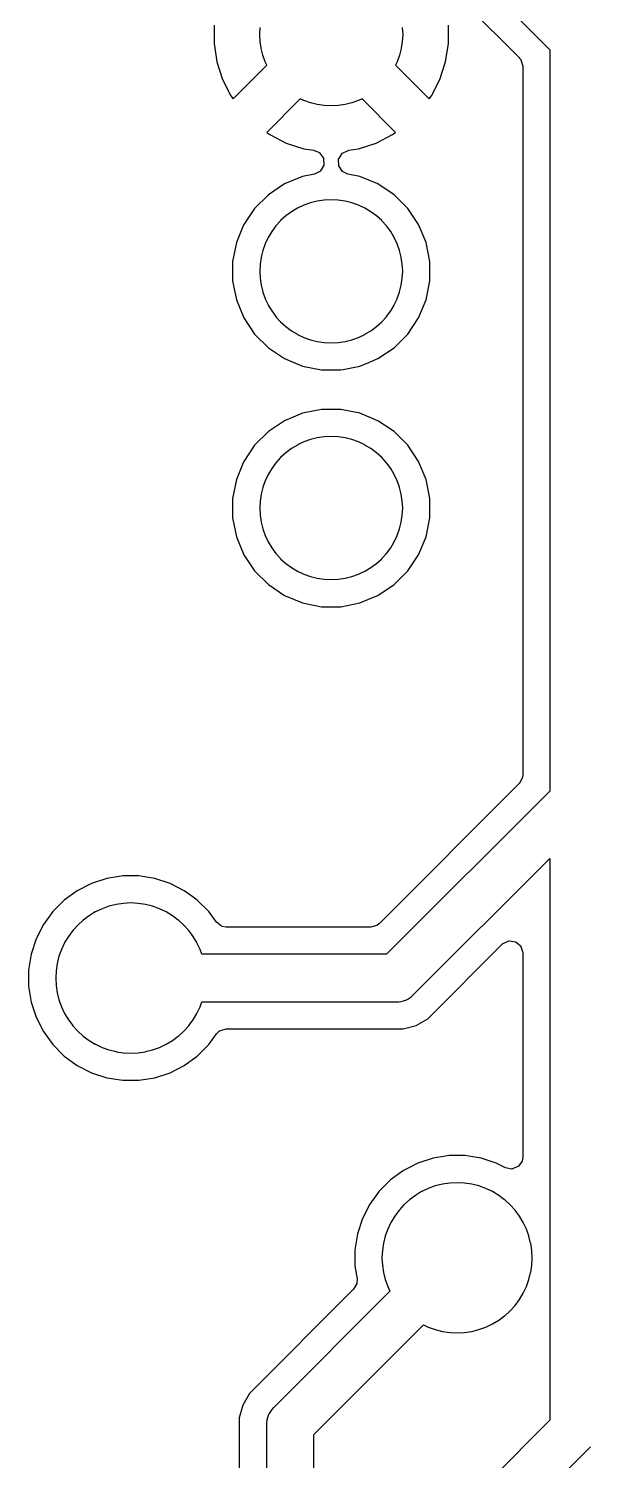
# Model space of a CAD drawing. Header units: metres. Extents: x 92.3 to 181.5, y -134.8 to -50.6.
# Drawn here: x 111.54 to 117.56, y -96.47 to -81.12 of the extents above; entities that cross this region are included whole.
import ezdxf

# ---------------------------------------------------------------- set-up
doc = ezdxf.new("R2010")
doc.units = ezdxf.units.M

msp = doc.modelspace()

# ---------------------------------------------------------------- linework, layer by layer
for points in [[(115.12, -79.331), (117.136, -81.347), (117.136, -89.294), (115.385, -91.045), (113.403, -91.045), (113.384, -90.992), (113.384, -90.992), (113.384, -90.992), (113.384, -90.992), (113.384, -90.992), (113.35, -90.921), (113.35, -90.921), (113.35, -90.921), (113.35, -90.92), (113.35, -90.92), (113.309, -90.853), (113.309, -90.853), (113.309, -90.853), (113.309, -90.853), (113.309, -90.853), (113.262, -90.79), (113.262, -90.789), (113.262, -90.789), (113.262, -90.789), (113.262, -90.789), (113.209, -90.731), (113.209, -90.731), (113.209, -90.731), (113.209, -90.731), (113.209, -90.731), (113.151, -90.678), (113.151, -90.678), (113.151, -90.678), (113.151, -90.678), (113.15, -90.678), (113.087, -90.631), (113.087, -90.631), (113.087, -90.631), (113.087, -90.631), (113.087, -90.631), (113.02, -90.59), (113.02, -90.59), (113.019, -90.59), (113.019, -90.59), (113.019, -90.59), (112.948, -90.556), (112.948, -90.556), (112.948, -90.556), (112.948, -90.556), (112.948, -90.556), (112.874, -90.53), (112.874, -90.53), (112.874, -90.53), (112.874, -90.53), (112.873, -90.53), (112.797, -90.511), (112.797, -90.51), (112.797, -90.51), (112.797, -90.51), (112.797, -90.51), (112.719, -90.499), (112.719, -90.499), (112.719, -90.499), (112.719, -90.499), (112.719, -90.499), (112.64, -90.495), (112.64, -90.495), (112.64, -90.495), (112.64, -90.495), (112.64, -90.495), (112.561, -90.499), (112.561, -90.499), (112.561, -90.499), (112.561, -90.499), (112.561, -90.499), (112.483, -90.51), (112.483, -90.51), (112.483, -90.51), (112.483, -90.51), (112.483, -90.511), (112.407, -90.53), (112.407, -90.53), (112.407, -90.53), (112.406, -90.53), (112.406, -90.53), (112.406, -90.53), (112.406, -90.53), (112.332, -90.556), (112.332, -90.556), (112.332, -90.556), (112.332, -90.556), (112.332, -90.556), (112.261, -90.59), (112.261, -90.59), (112.261, -90.59), (112.26, -90.59), (112.26, -90.59), (112.193, -90.631), (112.193, -90.631), (112.193, -90.631), (112.193, -90.631), (112.193, -90.631), (112.13, -90.678), (112.129, -90.678), (112.129, -90.678), (112.129, -90.678), (112.129, -90.678), (112.071, -90.731), (112.071, -90.731), (112.071, -90.731), (112.071, -90.731), (112.071, -90.731), (112.018, -90.789), (112.018, -90.789), (112.018, -90.789), (112.018, -90.789), (112.018, -90.79), (111.971, -90.853), (111.971, -90.853), (111.971, -90.853), (111.971, -90.853), (111.971, -90.853), (111.93, -90.92), (111.93, -90.92), (111.93, -90.921), (111.93, -90.921), (111.93, -90.921), (111.896, -90.992), (111.896, -90.992), (111.896, -90.992), (111.896, -90.992), (111.896, -90.992), (111.87, -91.066), (111.87, -91.066), (111.87, -91.066), (111.87, -91.066), (111.87, -91.067), (111.851, -91.143), (111.85, -91.143), (111.85, -91.143), (111.85, -91.143), (111.85, -91.143), (111.839, -91.221), (111.839, -91.221), (111.839, -91.221), (111.839, -91.221), (111.839, -91.221), (111.835, -91.3), (111.835, -91.3), (111.835, -91.3), (111.835, -91.3), (111.835, -91.3), (111.839, -91.379), (111.839, -91.379), (111.839, -91.379), (111.839, -91.379), (111.839, -91.379), (111.85, -91.457), (111.85, -91.457), (111.85, -91.457), (111.85, -91.457), (111.851, -91.457), (111.87, -91.533), (111.87, -91.534), (111.87, -91.534), (111.87, -91.534), (111.87, -91.534), (111.896, -91.608), (111.896, -91.608), (111.896, -91.608), (111.896, -91.608), (111.896, -91.608), (111.93, -91.679), (111.93, -91.679), (111.93, -91.679), (111.93, -91.68), (111.93, -91.68), (111.971, -91.747), (111.971, -91.747), (111.971, -91.747), (111.971, -91.747), (111.971, -91.747), (112.018, -91.81), (112.018, -91.811), (112.018, -91.811), (112.018, -91.811), (112.018, -91.811), (112.071, -91.869), (112.071, -91.869), (112.071, -91.869), (112.071, -91.869), (112.071, -91.869), (112.129, -91.922), (112.129, -91.922), (112.129, -91.922), (112.129, -91.922), (112.13, -91.922), (112.193, -91.969), (112.193, -91.969), (112.193, -91.969), (112.193, -91.969), (112.193, -91.969), (112.26, -92.01), (112.26, -92.01), (112.261, -92.01), (112.261, -92.01), (112.261, -92.01), (112.332, -92.044), (112.332, -92.044), (112.332, -92.044), (112.332, -92.044), (112.332, -92.044), (112.406, -92.07), (112.406, -92.07), (112.406, -92.07), (112.406, -92.07), (112.407, -92.07), (112.483, -92.089), (112.483, -92.09), (112.483, -92.09), (112.483, -92.09), (112.483, -92.09), (112.561, -92.101), (112.561, -92.101), (112.561, -92.101), (112.561, -92.101), (112.561, -92.101), (112.64, -92.105), (112.64, -92.105), (112.64, -92.105), (112.64, -92.105), (112.64, -92.105), (112.719, -92.101), (112.719, -92.101), (112.719, -92.101), (112.719, -92.101), (112.719, -92.101), (112.797, -92.09), (112.797, -92.09), (112.797, -92.09), (112.797, -92.09), (112.797, -92.089), (112.873, -92.07), (112.874, -92.07), (112.874, -92.07), (112.874, -92.07), (112.874, -92.07), (112.948, -92.044), (112.948, -92.044), (112.948, -92.044), (112.948, -92.044), (112.948, -92.044), (113.019, -92.01), (113.019, -92.01), (113.019, -92.01), (113.02, -92.01), (113.02, -92.01), (113.087, -91.969), (113.087, -91.969), (113.087, -91.969), (113.087, -91.969), (113.087, -91.969), (113.15, -91.922), (113.151, -91.922), (113.151, -91.922), (113.151, -91.922), (113.151, -91.922), (113.209, -91.869), (113.209, -91.869), (113.209, -91.869), (113.209, -91.869), (113.209, -91.869), (113.262, -91.811), (113.262, -91.811), (113.262, -91.811), (113.262, -91.811), (113.262, -91.81), (113.309, -91.747), (113.309, -91.747), (113.309, -91.747), (113.309, -91.747), (113.309, -91.747), (113.35, -91.68), (113.35, -91.68), (113.35, -91.679), (113.35, -91.679), (113.35, -91.679), (113.384, -91.608), (113.384, -91.608), (113.384, -91.608), (113.384, -91.608), (113.384, -91.608), (113.403, -91.555), (115.491, -91.555), (115.491, -91.555), (115.491, -91.555), (115.516, -91.554), (115.516, -91.554), (115.516, -91.554), (115.516, -91.554), (115.516, -91.554), (115.541, -91.55), (115.541, -91.55), (115.541, -91.55), (115.541, -91.55), (115.541, -91.55), (115.565, -91.544), (115.565, -91.544), (115.565, -91.544), (115.565, -91.544), (115.565, -91.544), (115.565, -91.544), (115.588, -91.536), (115.589, -91.536), (115.589, -91.536), (115.589, -91.536), (115.589, -91.536), (115.611, -91.525), (115.611, -91.525), (115.611, -91.525), (115.611, -91.525), (115.611, -91.525), (115.633, -91.512), (115.633, -91.512), (115.633, -91.512), (115.633, -91.512), (115.633, -91.512), (115.633, -91.512), (115.633, -91.512), (115.633, -91.512), (115.633, -91.512), (115.653, -91.497), (115.653, -91.497), (115.653, -91.497), (115.653, -91.497), (115.653, -91.497), (115.671, -91.481), (115.671, -91.48), (115.671, -91.48), (117.136, -90.016), (117.136, -96.043), (116.499, -96.68)], [(116.25, -80.872), (116.808, -81.429), (116.808, -81.429), (116.808, -81.429), (116.808, -81.429), (116.808, -81.43), (116.825, -81.45), (116.825, -81.45), (116.825, -81.45), (116.825, -81.451), (116.825, -81.451), (116.825, -81.451), (116.825, -81.451), (116.825, -81.451), (116.825, -81.451), (116.825, -81.451), (116.825, -81.451), (116.825, -81.451), (116.825, -81.451), (116.825, -81.452), (116.826, -81.452), (116.826, -81.452), (116.826, -81.452), (116.845, -81.519), (116.845, -81.519), (116.845, -81.519), (116.845, -81.519), (116.845, -81.519), (116.845, -81.52), (116.845, -81.52), (116.845, -81.52), (116.845, -81.52), (116.845, -81.52), (116.845, -81.52), (116.845, -81.52), (116.845, -81.52), (116.845, -89.121), (116.845, -89.121), (116.845, -89.121), (116.845, -89.121), (116.845, -89.121), (116.843, -89.148), (116.843, -89.148), (116.843, -89.148), (116.843, -89.148), (116.843, -89.148), (116.843, -89.148), (116.843, -89.148), (116.842, -89.148), (116.842, -89.148), (116.842, -89.149), (116.842, -89.149), (116.842, -89.149), (116.842, -89.149), (116.842, -89.149), (116.842, -89.149), (116.842, -89.149), (116.842, -89.149), (116.809, -89.211), (116.809, -89.211), (116.808, -89.211), (116.808, -89.211), (116.808, -89.211), (116.808, -89.211), (116.808, -89.211), (116.808, -89.211), (116.808, -89.211), (116.808, -89.212), (116.808, -89.212), (116.808, -89.212), (116.808, -89.212), (115.303, -90.717), (115.303, -90.717), (115.303, -90.717), (115.303, -90.717), (115.302, -90.717), (115.282, -90.734), (115.282, -90.734), (115.282, -90.734), (115.281, -90.734), (115.281, -90.734), (115.281, -90.734), (115.281, -90.734), (115.281, -90.734), (115.281, -90.734), (115.281, -90.734), (115.281, -90.734), (115.281, -90.734), (115.281, -90.734), (115.28, -90.734), (115.28, -90.735), (115.28, -90.735), (115.28, -90.735), (115.213, -90.754), (115.213, -90.754), (115.213, -90.754), (115.213, -90.754), (115.213, -90.754), (115.212, -90.754), (115.212, -90.754), (115.212, -90.754), (115.212, -90.754), (115.212, -90.754), (115.212, -90.754), (115.212, -90.754), (115.212, -90.754), (113.664, -90.754), (113.663, -90.754), (113.663, -90.754), (113.663, -90.754), (113.663, -90.754), (113.663, -90.754), (113.663, -90.754), (113.663, -90.754), (113.663, -90.754), (113.618, -90.746), (113.617, -90.746), (113.617, -90.746), (113.617, -90.746), (113.617, -90.746), (113.617, -90.746), (113.617, -90.746), (113.617, -90.746), (113.617, -90.746), (113.617, -90.746), (113.616, -90.746), (113.616, -90.746), (113.616, -90.745), (113.616, -90.745), (113.616, -90.745), (113.616, -90.745), (113.616, -90.745), (113.616, -90.745), (113.616, -90.745), (113.615, -90.745), (113.56, -90.702), (113.56, -90.702), (113.56, -90.702), (113.56, -90.702), (113.56, -90.702), (113.56, -90.702), (113.56, -90.702), (113.56, -90.702), (113.559, -90.702), (113.559, -90.702), (113.559, -90.702), (113.559, -90.701), (113.559, -90.701), (113.476, -90.586), (113.354, -90.464), (113.294, -90.421), (113.214, -90.363), (113.061, -90.285), (112.897, -90.231), (112.765, -90.211), (112.726, -90.204), (112.554, -90.204), (112.515, -90.211), (112.383, -90.231), (112.219, -90.285), (112.066, -90.363), (111.926, -90.464), (111.804, -90.586), (111.703, -90.726), (111.625, -90.879), (111.571, -91.043), (111.544, -91.214), (111.544, -91.386), (111.571, -91.557), (111.625, -91.721), (111.703, -91.874), (111.804, -92.014), (111.926, -92.136), (112.066, -92.237), (112.219, -92.315), (112.383, -92.369), (112.554, -92.396), (112.726, -92.396), (112.897, -92.369), (113.061, -92.315), (113.214, -92.237), (113.354, -92.136), (113.476, -92.014), (113.559, -91.899), (113.559, -91.899), (113.559, -91.898), (113.559, -91.898), (113.559, -91.898), (113.56, -91.898), (113.56, -91.898), (113.56, -91.898), (113.56, -91.898), (113.593, -91.867), (113.593, -91.866), (113.593, -91.866), (113.593, -91.866), (113.593, -91.866), (113.594, -91.866), (113.594, -91.866), (113.594, -91.866), (113.594, -91.866), (113.594, -91.866), (113.594, -91.866), (113.594, -91.866), (113.594, -91.866), (113.594, -91.866), (113.594, -91.866), (113.595, -91.866), (113.595, -91.866), (113.595, -91.865), (113.595, -91.865), (113.595, -91.865), (113.662, -91.846), (113.662, -91.846), (113.662, -91.846), (113.662, -91.846), (113.663, -91.846), (113.663, -91.846), (113.663, -91.846), (113.663, -91.846), (113.663, -91.846), (113.663, -91.846), (113.663, -91.846), (113.663, -91.846), (113.664, -91.846), (115.563, -91.846), (115.702, -91.808), (115.826, -91.737), (116.625, -90.937), (116.625, -90.937), (116.632, -90.931), (116.632, -90.931), (116.632, -90.931), (116.632, -90.931), (116.632, -90.931), (116.632, -90.931), (116.632, -90.931), (116.633, -90.93), (116.633, -90.93), (116.633, -90.93), (116.633, -90.93), (116.633, -90.93), (116.633, -90.93), (116.633, -90.93), (116.633, -90.93), (116.697, -90.901), (116.697, -90.901), (116.697, -90.901), (116.697, -90.901), (116.697, -90.901), (116.697, -90.901), (116.697, -90.901), (116.698, -90.901), (116.698, -90.901), (116.698, -90.901), (116.698, -90.901), (116.698, -90.901), (116.698, -90.901), (116.698, -90.901), (116.698, -90.901), (116.699, -90.901), (116.699, -90.901), (116.699, -90.901), (116.699, -90.901), (116.699, -90.901), (116.699, -90.901), (116.699, -90.901), (116.699, -90.901), (116.7, -90.901), (116.769, -90.911), (116.769, -90.911), (116.769, -90.911), (116.769, -90.911), (116.769, -90.911), (116.769, -90.911), (116.769, -90.911), (116.77, -90.911), (116.77, -90.911), (116.77, -90.911), (116.77, -90.911), (116.77, -90.911), (116.77, -90.911), (116.77, -90.911), (116.77, -90.911), (116.77, -90.911), (116.771, -90.911), (116.771, -90.911), (116.771, -90.911), (116.771, -90.912), (116.771, -90.912), (116.771, -90.912), (116.771, -90.912), (116.771, -90.912), (116.824, -90.958), (116.824, -90.958), (116.824, -90.958), (116.824, -90.958), (116.824, -90.958), (116.825, -90.958), (116.825, -90.958), (116.825, -90.958), (116.825, -90.958), (116.825, -90.958), (116.825, -90.958), (116.825, -90.959), (116.825, -90.959), (116.825, -90.959), (116.825, -90.959), (116.825, -90.959), (116.825, -90.959), (116.825, -90.959), (116.825, -90.959), (116.825, -90.959), (116.825, -90.96), (116.826, -90.96), (116.826, -90.96), (116.826, -90.96), (116.845, -91.027), (116.845, -91.027), (116.845, -91.027), (116.845, -91.027), (116.845, -91.027), (116.845, -91.028), (116.845, -91.028), (116.845, -91.028), (116.845, -91.028), (116.845, -91.028), (116.845, -91.028), (116.845, -91.028), (116.845, -91.028), (116.845, -93.219), (116.845, -93.22), (116.845, -93.22), (116.845, -93.22), (116.845, -93.22), (116.845, -93.22), (116.845, -93.22), (116.845, -93.22), (116.839, -93.26), (116.839, -93.26), (116.839, -93.261), (116.839, -93.261), (116.839, -93.261), (116.839, -93.261), (116.839, -93.261), (116.839, -93.261), (116.839, -93.261), (116.838, -93.261), (116.838, -93.261), (116.838, -93.262), (116.838, -93.262), (116.838, -93.262), (116.838, -93.262), (116.838, -93.262), (116.838, -93.262), (116.838, -93.262), (116.838, -93.262), (116.798, -93.319), (116.798, -93.32), (116.798, -93.32), (116.797, -93.32), (116.797, -93.32), (116.797, -93.32), (116.797, -93.32), (116.797, -93.32), (116.797, -93.32), (116.797, -93.32), (116.797, -93.32), (116.797, -93.32), (116.797, -93.321), (116.797, -93.321), (116.796, -93.321), (116.796, -93.321), (116.796, -93.321), (116.796, -93.321), (116.796, -93.321), (116.796, -93.321), (116.796, -93.321), (116.796, -93.321), (116.796, -93.321), (116.795, -93.321), (116.731, -93.347), (116.731, -93.348), (116.731, -93.348), (116.73, -93.348), (116.73, -93.348), (116.73, -93.348), (116.73, -93.348), (116.73, -93.348), (116.73, -93.348), (116.73, -93.348), (116.73, -93.348), (116.729, -93.348), (116.729, -93.348), (116.729, -93.348), (116.729, -93.348), (116.729, -93.348), (116.729, -93.348), (116.729, -93.348), (116.729, -93.348), (116.728, -93.348), (116.728, -93.348), (116.728, -93.348), (116.728, -93.348), (116.728, -93.348), (116.659, -93.335), (116.659, -93.335), (116.659, -93.335), (116.659, -93.335), (116.659, -93.335), (116.659, -93.335), (116.659, -93.335), (116.658, -93.335), (116.658, -93.335), (116.658, -93.335), (116.658, -93.334), (116.658, -93.334), (116.658, -93.334), (116.561, -93.285), (116.397, -93.231), (116.265, -93.211), (116.226, -93.204), (116.054, -93.204), (116.015, -93.211), (115.883, -93.231), (115.719, -93.285), (115.622, -93.334), (115.566, -93.363), (115.426, -93.464), (115.304, -93.586), (115.203, -93.726), (115.125, -93.879), (115.071, -94.043), (115.044, -94.214), (115.044, -94.386), (115.067, -94.527), (115.067, -94.527), (115.067, -94.527), (115.067, -94.527), (115.067, -94.527), (115.067, -94.527), (115.067, -94.527), (115.067, -94.527), (115.067, -94.528), (115.065, -94.573), (115.065, -94.573), (115.065, -94.574), (115.065, -94.574), (115.065, -94.574), (115.065, -94.574), (115.065, -94.574), (115.065, -94.574), (115.065, -94.574), (115.065, -94.574), (115.065, -94.575), (115.065, -94.575), (115.065, -94.575), (115.065, -94.575), (115.065, -94.575), (115.065, -94.575), (115.065, -94.575), (115.065, -94.575), (115.065, -94.575), (115.065, -94.576), (115.031, -94.637), (115.031, -94.637), (115.031, -94.637), (115.031, -94.637), (115.031, -94.637), (115.031, -94.637), (115.031, -94.637), (115.031, -94.638), (115.031, -94.638), (115.031, -94.638), (115.031, -94.638), (115.031, -94.638), (115.031, -94.638), (113.913, -95.755), (113.842, -95.879), (113.804, -96.018), (113.804, -106.772)], [(113.533, -81.081), (113.533, -81.279), (113.564, -81.474)], [(113.564, -81.474), (113.625, -81.663), (113.715, -81.839), (113.738, -81.871), (114.099, -81.511), (114.081, -81.474), (114.081, -81.474), (114.081, -81.474), (114.081, -81.473), (114.081, -81.473), (114.056, -81.403), (114.056, -81.403), (114.056, -81.403), (114.056, -81.403), (114.056, -81.402), (114.038, -81.33), (114.038, -81.33), (114.038, -81.33), (114.038, -81.33), (114.038, -81.329), (114.027, -81.255), (114.027, -81.255), (114.027, -81.255), (114.027, -81.255), (114.027, -81.255), (114.023, -81.18), (114.023, -81.18), (114.023, -81.18), (114.023, -81.18), (114.023, -81.18), (114.027, -81.105)], [(115.553, -81.105), (115.557, -81.18), (115.557, -81.18), (115.557, -81.18), (115.557, -81.18), (115.557, -81.18), (115.553, -81.255), (115.553, -81.255), (115.553, -81.255), (115.553, -81.255), (115.553, -81.255), (115.542, -81.329), (115.542, -81.33), (115.542, -81.33), (115.542, -81.33), (115.542, -81.33), (115.524, -81.402), (115.524, -81.403), (115.524, -81.403), (115.524, -81.403), (115.524, -81.403), (115.524, -81.403), (115.524, -81.403), (115.499, -81.473), (115.499, -81.473), (115.499, -81.474), (115.499, -81.474), (115.499, -81.474), (115.481, -81.511), (115.842, -81.871), (115.865, -81.839), (115.955, -81.663), (116.016, -81.474), (116.047, -81.279), (116.047, -81.081)], [(113.853, -84.221), (113.969, -84.394), (114.116, -84.541), (114.289, -84.657), (114.482, -84.737), (114.686, -84.778), (114.894, -84.778), (114.918, -84.773), (115.098, -84.737), (115.195, -84.697), (115.291, -84.657), (115.464, -84.541), (115.611, -84.394), (115.727, -84.221), (115.807, -84.028), (115.848, -83.824), (115.848, -83.616), (115.807, -83.412), (115.727, -83.219), (115.611, -83.046), (115.464, -82.899), (115.291, -82.783), (115.098, -82.703), (114.969, -82.677), (114.969, -82.677), (114.969, -82.677), (114.969, -82.677), (114.969, -82.677), (114.969, -82.677), (114.968, -82.677), (114.968, -82.677), (114.968, -82.677), (114.968, -82.677), (114.968, -82.677), (114.912, -82.65), (114.912, -82.65), (114.912, -82.65), (114.912, -82.65), (114.912, -82.65), (114.912, -82.65), (114.912, -82.65), (114.912, -82.65), (114.912, -82.65), (114.911, -82.65), (114.911, -82.65), (114.911, -82.65), (114.911, -82.649), (114.911, -82.649), (114.911, -82.649), (114.911, -82.649), (114.911, -82.649), (114.911, -82.649), (114.911, -82.649), (114.911, -82.649), (114.91, -82.649), (114.91, -82.649), (114.91, -82.649), (114.872, -82.59), (114.872, -82.59), (114.872, -82.59), (114.872, -82.59), (114.871, -82.59), (114.871, -82.59), (114.871, -82.59), (114.871, -82.59), (114.871, -82.589), (114.871, -82.589), (114.871, -82.589), (114.871, -82.589), (114.871, -82.589), (114.871, -82.589), (114.871, -82.589), (114.871, -82.589), (114.871, -82.588), (114.871, -82.588), (114.871, -82.588), (114.871, -82.588), (114.871, -82.588), (114.871, -82.588), (114.871, -82.588), (114.871, -82.588), (114.87, -82.518), (114.87, -82.518), (114.87, -82.517), (114.87, -82.517), (114.87, -82.517), (114.87, -82.517), (114.87, -82.517), (114.87, -82.517), (114.87, -82.517), (114.87, -82.517), (114.87, -82.517), (114.87, -82.516), (114.87, -82.516), (114.87, -82.516), (114.87, -82.516), (114.87, -82.516), (114.87, -82.516), (114.87, -82.516), (114.87, -82.516), (114.87, -82.515), (114.87, -82.515), (114.871, -82.515), (114.871, -82.515), (114.871, -82.515), (114.908, -82.456), (114.908, -82.456), (114.908, -82.456), (114.908, -82.455), (114.908, -82.455), (114.908, -82.455), (114.908, -82.455), (114.908, -82.455), (114.908, -82.455), (114.908, -82.455), (114.908, -82.455), (114.908, -82.455), (114.909, -82.455), (114.909, -82.455), (114.909, -82.454), (114.909, -82.454), (114.909, -82.454), (114.909, -82.454), (114.909, -82.454), (114.909, -82.454), (114.909, -82.454), (114.909, -82.454), (114.91, -82.454), (114.91, -82.454), (114.973, -82.424), (114.973, -82.424), (114.973, -82.424), (114.973, -82.424), (114.973, -82.424), (114.973, -82.424), (114.973, -82.424), (114.974, -82.424), (114.974, -82.424), (114.974, -82.424), (114.974, -82.424), (114.974, -82.424), (114.974, -82.423), (115.084, -82.406), (115.273, -82.345), (115.449, -82.255), (115.481, -82.232), (115.121, -81.871), (115.084, -81.889), (115.084, -81.889), (115.084, -81.889), (115.083, -81.889), (115.083, -81.889), (115.013, -81.914), (115.013, -81.914), (115.013, -81.914), (115.013, -81.914), (115.012, -81.914), (114.94, -81.932), (114.94, -81.932), (114.94, -81.932), (114.94, -81.932), (114.939, -81.932), (114.865, -81.943), (114.865, -81.943), (114.865, -81.943), (114.865, -81.943), (114.865, -81.943), (114.79, -81.947), (114.79, -81.947), (114.79, -81.947), (114.79, -81.947), (114.79, -81.947), (114.715, -81.943), (114.715, -81.943), (114.715, -81.943), (114.715, -81.943), (114.715, -81.943), (114.641, -81.932), (114.64, -81.932), (114.64, -81.932), (114.64, -81.932), (114.64, -81.932), (114.568, -81.914), (114.567, -81.914), (114.567, -81.914), (114.567, -81.914), (114.567, -81.914), (114.497, -81.889), (114.497, -81.889), (114.496, -81.889), (114.496, -81.889), (114.496, -81.889), (114.459, -81.871), (114.099, -82.232), (114.131, -82.255), (114.307, -82.345), (114.496, -82.406), (114.606, -82.423), (114.606, -82.424), (114.606, -82.424), (114.606, -82.424), (114.606, -82.424), (114.606, -82.424), (114.607, -82.424), (114.607, -82.424), (114.607, -82.424), (114.607, -82.424), (114.607, -82.424), (114.664, -82.448), (114.664, -82.448), (114.664, -82.448), (114.664, -82.449), (114.664, -82.449), (114.664, -82.449), (114.664, -82.449), (114.664, -82.449), (114.665, -82.449), (114.665, -82.449), (114.665, -82.449), (114.665, -82.449), (114.665, -82.449), (114.665, -82.449), (114.665, -82.449), (114.665, -82.449), (114.665, -82.449), (114.665, -82.45), (114.665, -82.45), (114.666, -82.45), (114.666, -82.45), (114.666, -82.45), (114.666, -82.45), (114.707, -82.507), (114.707, -82.507), (114.707, -82.507), (114.707, -82.507), (114.707, -82.507), (114.707, -82.507), (114.707, -82.507), (114.707, -82.507), (114.707, -82.508), (114.707, -82.508), (114.707, -82.508), (114.707, -82.508), (114.707, -82.508), (114.707, -82.508), (114.707, -82.508), (114.707, -82.508), (114.707, -82.509), (114.707, -82.509), (114.707, -82.509), (114.708, -82.509), (114.708, -82.509), (114.708, -82.509), (114.708, -82.509), (114.708, -82.509), (114.711, -82.579), (114.711, -82.579), (114.711, -82.579), (114.711, -82.58), (114.711, -82.58), (114.711, -82.58), (114.711, -82.58), (114.711, -82.58), (114.711, -82.58), (114.711, -82.58), (114.711, -82.58), (114.711, -82.581), (114.711, -82.581), (114.711, -82.581), (114.711, -82.581), (114.711, -82.581), (114.711, -82.581), (114.711, -82.581), (114.711, -82.581), (114.711, -82.581), (114.711, -82.582), (114.711, -82.582), (114.711, -82.582), (114.711, -82.582), (114.676, -82.643), (114.676, -82.643), (114.676, -82.643), (114.676, -82.643), (114.676, -82.643), (114.676, -82.643), (114.676, -82.643), (114.676, -82.643), (114.676, -82.643), (114.675, -82.644), (114.675, -82.644), (114.675, -82.644), (114.675, -82.644), (114.675, -82.644), (114.675, -82.644), (114.675, -82.644), (114.675, -82.644), (114.675, -82.644), (114.675, -82.644), (114.674, -82.644), (114.674, -82.644), (114.674, -82.644), (114.674, -82.645), (114.674, -82.645), (114.612, -82.677), (114.612, -82.677), (114.612, -82.677), (114.612, -82.677), (114.612, -82.677), (114.612, -82.677), (114.611, -82.677), (114.611, -82.677), (114.611, -82.677), (114.611, -82.677), (114.611, -82.677), (114.611, -82.677), (114.611, -82.677), (114.482, -82.703), (114.289, -82.783), (114.116, -82.899), (113.969, -83.046), (113.853, -83.219), (113.847, -83.234), (113.773, -83.412), (113.732, -83.616), (113.732, -83.824), (113.773, -84.028), (113.853, -84.221)], [(114.567, -84.454), (114.567, -84.454), (114.567, -84.454), (114.567, -84.454), (114.567, -84.454), (114.568, -84.454), (114.64, -84.472), (114.64, -84.472), (114.64, -84.472), (114.64, -84.472), (114.641, -84.472), (114.715, -84.483), (114.715, -84.483), (114.715, -84.483), (114.715, -84.483), (114.715, -84.483), (114.79, -84.487), (114.79, -84.487), (114.79, -84.487), (114.79, -84.487), (114.79, -84.487), (114.865, -84.483), (114.865, -84.483), (114.865, -84.483), (114.865, -84.483), (114.865, -84.483), (114.939, -84.472), (114.94, -84.472), (114.94, -84.472), (114.94, -84.472), (114.94, -84.472), (115.012, -84.454), (115.013, -84.454), (115.013, -84.454), (115.013, -84.454), (115.013, -84.454), (115.083, -84.429), (115.083, -84.429), (115.084, -84.429), (115.084, -84.429), (115.084, -84.429), (115.151, -84.397), (115.151, -84.396), (115.152, -84.396), (115.152, -84.396), (115.152, -84.396), (115.216, -84.358), (115.216, -84.358), (115.216, -84.358), (115.216, -84.358), (115.216, -84.358), (115.276, -84.313), (115.276, -84.313), (115.277, -84.313), (115.277, -84.313), (115.277, -84.313), (115.332, -84.263), (115.332, -84.262), (115.332, -84.262), (115.332, -84.262), (115.333, -84.262), (115.383, -84.207), (115.383, -84.207), (115.383, -84.207), (115.383, -84.206), (115.383, -84.206), (115.428, -84.146), (115.428, -84.146), (115.428, -84.146), (115.428, -84.146), (115.428, -84.146), (115.466, -84.082), (115.466, -84.082), (115.466, -84.082), (115.466, -84.081), (115.467, -84.081), (115.499, -84.014), (115.499, -84.014), (115.499, -84.014), (115.499, -84.013), (115.499, -84.013), (115.524, -83.943), (115.524, -83.943), (115.524, -83.943), (115.524, -83.943), (115.524, -83.943), (115.524, -83.943), (115.524, -83.942), (115.542, -83.87), (115.542, -83.87), (115.542, -83.87), (115.542, -83.87), (115.542, -83.869), (115.553, -83.795), (115.553, -83.795), (115.553, -83.795), (115.553, -83.795), (115.553, -83.795), (115.557, -83.72), (115.557, -83.72), (115.557, -83.72), (115.557, -83.72), (115.557, -83.72), (115.553, -83.645), (115.553, -83.645), (115.553, -83.645), (115.553, -83.645), (115.553, -83.645), (115.542, -83.571), (115.542, -83.57), (115.542, -83.57), (115.542, -83.57), (115.542, -83.57), (115.524, -83.498), (115.524, -83.497), (115.524, -83.497), (115.524, -83.497), (115.524, -83.497), (115.499, -83.427), (115.499, -83.427), (115.499, -83.426), (115.499, -83.426), (115.499, -83.426), (115.467, -83.359), (115.466, -83.359), (115.466, -83.358), (115.466, -83.358), (115.466, -83.358), (115.428, -83.294), (115.428, -83.294), (115.428, -83.294), (115.428, -83.294), (115.428, -83.294), (115.383, -83.234), (115.383, -83.234), (115.383, -83.233), (115.383, -83.233), (115.383, -83.233), (115.333, -83.178), (115.332, -83.178), (115.332, -83.178), (115.332, -83.178), (115.332, -83.177), (115.277, -83.127), (115.277, -83.127), (115.277, -83.127), (115.276, -83.127), (115.276, -83.127), (115.216, -83.082), (115.216, -83.082), (115.216, -83.082), (115.216, -83.082), (115.216, -83.082), (115.152, -83.044), (115.152, -83.044), (115.152, -83.044), (115.151, -83.044), (115.151, -83.043), (115.084, -83.011), (115.084, -83.011), (115.084, -83.011), (115.083, -83.011), (115.083, -83.011), (115.013, -82.986), (115.013, -82.986), (115.013, -82.986), (115.013, -82.986), (115.012, -82.986), (114.94, -82.968), (114.94, -82.968), (114.94, -82.968), (114.94, -82.968), (114.939, -82.968), (114.865, -82.957), (114.865, -82.957), (114.865, -82.957), (114.865, -82.957), (114.865, -82.957), (114.79, -82.953), (114.79, -82.953), (114.79, -82.953), (114.79, -82.953), (114.79, -82.953), (114.715, -82.957), (114.715, -82.957), (114.715, -82.957), (114.715, -82.957), (114.715, -82.957), (114.641, -82.968), (114.64, -82.968), (114.64, -82.968), (114.64, -82.968), (114.64, -82.968), (114.568, -82.986), (114.567, -82.986), (114.567, -82.986), (114.567, -82.986), (114.567, -82.986), (114.497, -83.011), (114.497, -83.011), (114.496, -83.011), (114.496, -83.011), (114.496, -83.011), (114.429, -83.043), (114.429, -83.044), (114.428, -83.044), (114.428, -83.044), (114.428, -83.044), (114.364, -83.082), (114.364, -83.082), (114.364, -83.082), (114.364, -83.082), (114.364, -83.082), (114.304, -83.127), (114.304, -83.127), (114.303, -83.127), (114.303, -83.127), (114.303, -83.127), (114.248, -83.177), (114.248, -83.178), (114.248, -83.178), (114.248, -83.178), (114.247, -83.178), (114.197, -83.233), (114.197, -83.233), (114.197, -83.233), (114.197, -83.234), (114.197, -83.234), (114.152, -83.294), (114.152, -83.294), (114.152, -83.294), (114.152, -83.294), (114.152, -83.294), (114.114, -83.358), (114.114, -83.358), (114.114, -83.358), (114.114, -83.359), (114.113, -83.359), (114.081, -83.426), (114.081, -83.426), (114.081, -83.426), (114.081, -83.427), (114.081, -83.427), (114.056, -83.497), (114.056, -83.497), (114.056, -83.497), (114.056, -83.497), (114.056, -83.498), (114.038, -83.57), (114.038, -83.57), (114.038, -83.57), (114.038, -83.57), (114.038, -83.571), (114.027, -83.645), (114.027, -83.645), (114.027, -83.645), (114.027, -83.645), (114.027, -83.645), (114.023, -83.72), (114.023, -83.72), (114.023, -83.72), (114.023, -83.72), (114.023, -83.72), (114.027, -83.795), (114.027, -83.795), (114.027, -83.795), (114.027, -83.795), (114.027, -83.795), (114.038, -83.869), (114.038, -83.87), (114.038, -83.87), (114.038, -83.87), (114.038, -83.87), (114.056, -83.942), (114.056, -83.943), (114.056, -83.943), (114.056, -83.943), (114.056, -83.943), (114.081, -84.013), (114.081, -84.013), (114.081, -84.014), (114.081, -84.014), (114.081, -84.014), (114.113, -84.081), (114.114, -84.081), (114.114, -84.082), (114.114, -84.082), (114.114, -84.082), (114.152, -84.146), (114.152, -84.146), (114.152, -84.146), (114.152, -84.146), (114.152, -84.146), (114.197, -84.206), (114.197, -84.206), (114.197, -84.207), (114.197, -84.207), (114.197, -84.207), (114.247, -84.262), (114.248, -84.262), (114.248, -84.262), (114.248, -84.262), (114.248, -84.263), (114.303, -84.313), (114.303, -84.313), (114.303, -84.313), (114.304, -84.313), (114.304, -84.313), (114.364, -84.358), (114.364, -84.358), (114.364, -84.358), (114.364, -84.358), (114.364, -84.358), (114.428, -84.396), (114.428, -84.396), (114.428, -84.396), (114.429, -84.396), (114.429, -84.397), (114.496, -84.429), (114.496, -84.429), (114.496, -84.429), (114.497, -84.429), (114.497, -84.429), (114.567, -84.454), (114.567, -84.454)], [(113.853, -86.761), (113.969, -86.934), (114.116, -87.081), (114.289, -87.197), (114.482, -87.277), (114.686, -87.318), (114.894, -87.318), (115.098, -87.277), (115.225, -87.224), (115.291, -87.197), (115.464, -87.081), (115.611, -86.934), (115.727, -86.761), (115.807, -86.568), (115.848, -86.364), (115.848, -86.156), (115.807, -85.952), (115.727, -85.759), (115.611, -85.586), (115.464, -85.439), (115.291, -85.323), (115.098, -85.243), (114.894, -85.202), (114.686, -85.202), (114.482, -85.243), (114.289, -85.323), (114.116, -85.439), (113.969, -85.586), (113.853, -85.759), (113.847, -85.774), (113.773, -85.952), (113.732, -86.156), (113.732, -86.364), (113.773, -86.568), (113.853, -86.761)], [(114.567, -86.994), (114.567, -86.994), (114.567, -86.994), (114.567, -86.994), (114.567, -86.994), (114.568, -86.994), (114.64, -87.012), (114.64, -87.012), (114.64, -87.012), (114.64, -87.012), (114.641, -87.012), (114.715, -87.023), (114.715, -87.023), (114.715, -87.023), (114.715, -87.023), (114.715, -87.023), (114.79, -87.027), (114.79, -87.027), (114.79, -87.027), (114.79, -87.027), (114.79, -87.027), (114.865, -87.023), (114.865, -87.023), (114.865, -87.023), (114.865, -87.023), (114.865, -87.023), (114.939, -87.012), (114.94, -87.012), (114.94, -87.012), (114.94, -87.012), (114.94, -87.012), (115.012, -86.994), (115.013, -86.994), (115.013, -86.994), (115.013, -86.994), (115.013, -86.994), (115.083, -86.969), (115.083, -86.969), (115.084, -86.969), (115.084, -86.969), (115.084, -86.969), (115.151, -86.937), (115.151, -86.936), (115.152, -86.936), (115.152, -86.936), (115.152, -86.936), (115.216, -86.898), (115.216, -86.898), (115.216, -86.898), (115.216, -86.898), (115.216, -86.898), (115.276, -86.853), (115.276, -86.853), (115.277, -86.853), (115.277, -86.853), (115.277, -86.853), (115.332, -86.803), (115.332, -86.802), (115.332, -86.802), (115.332, -86.802), (115.333, -86.802), (115.383, -86.747), (115.383, -86.747), (115.383, -86.747), (115.383, -86.746), (115.383, -86.746), (115.428, -86.686), (115.428, -86.686), (115.428, -86.686), (115.428, -86.686), (115.428, -86.686), (115.466, -86.622), (115.466, -86.622), (115.466, -86.622), (115.466, -86.621), (115.467, -86.621), (115.499, -86.554), (115.499, -86.554), (115.499, -86.554), (115.499, -86.553), (115.499, -86.553), (115.524, -86.483), (115.524, -86.483), (115.524, -86.483), (115.524, -86.483), (115.524, -86.483), (115.524, -86.483), (115.524, -86.482), (115.542, -86.41), (115.542, -86.41), (115.542, -86.41), (115.542, -86.41), (115.542, -86.409), (115.553, -86.335), (115.553, -86.335), (115.553, -86.335), (115.553, -86.335), (115.553, -86.335), (115.557, -86.26), (115.557, -86.26), (115.557, -86.26), (115.557, -86.26), (115.557, -86.26), (115.553, -86.185), (115.553, -86.185), (115.553, -86.185), (115.553, -86.185), (115.553, -86.185), (115.542, -86.111), (115.542, -86.11), (115.542, -86.11), (115.542, -86.11), (115.542, -86.11), (115.524, -86.038), (115.524, -86.037), (115.524, -86.037), (115.524, -86.037), (115.524, -86.037), (115.499, -85.967), (115.499, -85.967), (115.499, -85.966), (115.499, -85.966), (115.499, -85.966), (115.467, -85.899), (115.466, -85.899), (115.466, -85.898), (115.466, -85.898), (115.466, -85.898), (115.428, -85.834), (115.428, -85.834), (115.428, -85.834), (115.428, -85.834), (115.428, -85.834), (115.383, -85.774), (115.383, -85.774), (115.383, -85.773), (115.383, -85.773), (115.383, -85.773), (115.333, -85.718), (115.332, -85.718), (115.332, -85.718), (115.332, -85.718), (115.332, -85.717), (115.277, -85.667), (115.277, -85.667), (115.277, -85.667), (115.276, -85.667), (115.276, -85.667), (115.216, -85.622), (115.216, -85.622), (115.216, -85.622), (115.216, -85.622), (115.216, -85.622), (115.152, -85.584), (115.152, -85.584), (115.152, -85.584), (115.151, -85.584), (115.151, -85.583), (115.084, -85.551), (115.084, -85.551), (115.084, -85.551), (115.083, -85.551), (115.083, -85.551), (115.013, -85.526), (115.013, -85.526), (115.013, -85.526), (115.013, -85.526), (115.013, -85.526), (115.013, -85.526), (115.012, -85.526), (114.94, -85.508), (114.94, -85.508), (114.94, -85.508), (114.94, -85.508), (114.939, -85.508), (114.865, -85.497), (114.865, -85.497), (114.865, -85.497), (114.865, -85.497), (114.865, -85.497), (114.79, -85.493), (114.79, -85.493), (114.79, -85.493), (114.79, -85.493), (114.79, -85.493), (114.715, -85.497), (114.715, -85.497), (114.715, -85.497), (114.715, -85.497), (114.715, -85.497), (114.641, -85.508), (114.64, -85.508), (114.64, -85.508), (114.64, -85.508), (114.64, -85.508), (114.568, -85.526), (114.567, -85.526), (114.567, -85.526), (114.567, -85.526), (114.567, -85.526), (114.497, -85.551), (114.497, -85.551), (114.496, -85.551), (114.496, -85.551), (114.496, -85.551), (114.429, -85.583), (114.429, -85.584), (114.428, -85.584), (114.428, -85.584), (114.428, -85.584), (114.364, -85.622), (114.364, -85.622), (114.364, -85.622), (114.364, -85.622), (114.364, -85.622), (114.304, -85.667), (114.304, -85.667), (114.303, -85.667), (114.303, -85.667), (114.303, -85.667), (114.248, -85.717), (114.248, -85.718), (114.248, -85.718), (114.248, -85.718), (114.247, -85.718), (114.197, -85.773), (114.197, -85.773), (114.197, -85.773), (114.197, -85.774), (114.197, -85.774), (114.152, -85.834), (114.152, -85.834), (114.152, -85.834), (114.152, -85.834), (114.152, -85.834), (114.114, -85.898), (114.114, -85.898), (114.114, -85.898), (114.114, -85.899), (114.113, -85.899), (114.081, -85.966), (114.081, -85.966), (114.081, -85.966), (114.081, -85.967), (114.081, -85.967), (114.056, -86.037), (114.056, -86.037), (114.056, -86.037), (114.056, -86.037), (114.056, -86.038), (114.038, -86.11), (114.038, -86.11), (114.038, -86.11), (114.038, -86.11), (114.038, -86.111), (114.027, -86.185), (114.027, -86.185), (114.027, -86.185), (114.027, -86.185), (114.027, -86.185), (114.023, -86.26), (114.023, -86.26), (114.023, -86.26), (114.023, -86.26), (114.023, -86.26), (114.027, -86.335), (114.027, -86.335), (114.027, -86.335), (114.027, -86.335), (114.027, -86.335), (114.038, -86.409), (114.038, -86.41), (114.038, -86.41), (114.038, -86.41), (114.038, -86.41), (114.056, -86.482), (114.056, -86.483), (114.056, -86.483), (114.056, -86.483), (114.056, -86.483), (114.081, -86.553), (114.081, -86.553), (114.081, -86.554), (114.081, -86.554), (114.081, -86.554), (114.113, -86.621), (114.114, -86.621), (114.114, -86.622), (114.114, -86.622), (114.114, -86.622), (114.152, -86.686), (114.152, -86.686), (114.152, -86.686), (114.152, -86.686), (114.152, -86.686), (114.197, -86.746), (114.197, -86.746), (114.197, -86.747), (114.197, -86.747), (114.197, -86.747), (114.247, -86.802), (114.248, -86.802), (114.248, -86.802), (114.248, -86.802), (114.248, -86.803), (114.303, -86.853), (114.303, -86.853), (114.303, -86.853), (114.304, -86.853), (114.304, -86.853), (114.364, -86.898), (114.364, -86.898), (114.364, -86.898), (114.364, -86.898), (114.364, -86.898), (114.428, -86.936), (114.428, -86.936), (114.428, -86.936), (114.429, -86.936), (114.429, -86.937), (114.496, -86.969), (114.496, -86.969), (114.496, -86.969), (114.497, -86.969), (114.497, -86.969), (114.567, -86.994), (114.567, -86.994)], [(114.605, -106.594), (114.605, -96.196), (115.781, -95.02), (115.832, -95.044), (115.832, -95.044), (115.832, -95.044), (115.832, -95.044), (115.832, -95.044), (115.906, -95.07), (115.906, -95.07), (115.906, -95.07), (115.906, -95.07), (115.907, -95.07), (115.983, -95.089), (115.983, -95.09), (115.983, -95.09), (115.983, -95.09), (115.983, -95.09), (116.061, -95.101), (116.061, -95.101), (116.061, -95.101), (116.061, -95.101), (116.061, -95.101), (116.14, -95.105), (116.14, -95.105), (116.14, -95.105), (116.14, -95.105), (116.14, -95.105), (116.219, -95.101), (116.219, -95.101), (116.219, -95.101), (116.219, -95.101), (116.219, -95.101), (116.297, -95.09), (116.297, -95.09), (116.297, -95.09), (116.297, -95.09), (116.297, -95.089), (116.373, -95.07), (116.374, -95.07), (116.374, -95.07), (116.374, -95.07), (116.374, -95.07), (116.448, -95.044), (116.448, -95.044), (116.448, -95.044), (116.448, -95.044), (116.448, -95.044), (116.519, -95.01), (116.519, -95.01), (116.519, -95.01), (116.52, -95.01), (116.52, -95.01), (116.587, -94.969), (116.587, -94.969), (116.587, -94.969), (116.587, -94.969), (116.587, -94.969), (116.65, -94.922), (116.651, -94.922), (116.651, -94.922), (116.651, -94.922), (116.651, -94.922), (116.709, -94.869), (116.709, -94.869), (116.709, -94.869), (116.709, -94.869), (116.709, -94.869), (116.762, -94.811), (116.762, -94.811), (116.762, -94.811), (116.762, -94.811), (116.762, -94.81), (116.809, -94.747), (116.809, -94.747), (116.809, -94.747), (116.809, -94.747), (116.809, -94.747), (116.85, -94.68), (116.85, -94.68), (116.85, -94.679), (116.85, -94.679), (116.85, -94.679), (116.884, -94.608), (116.884, -94.608), (116.884, -94.608), (116.884, -94.608), (116.884, -94.608), (116.91, -94.534), (116.91, -94.534), (116.91, -94.534), (116.91, -94.534), (116.91, -94.533), (116.929, -94.457), (116.93, -94.457), (116.93, -94.457), (116.93, -94.457), (116.93, -94.457), (116.941, -94.379), (116.941, -94.379), (116.941, -94.379), (116.941, -94.379), (116.941, -94.379), (116.945, -94.3), (116.945, -94.3), (116.945, -94.3), (116.945, -94.3), (116.945, -94.3), (116.941, -94.221), (116.941, -94.221), (116.941, -94.221), (116.941, -94.221), (116.941, -94.221), (116.93, -94.143), (116.93, -94.143), (116.93, -94.143), (116.93, -94.143), (116.929, -94.143), (116.91, -94.067), (116.91, -94.067), (116.91, -94.066), (116.91, -94.066), (116.91, -94.066), (116.91, -94.066), (116.884, -93.992), (116.884, -93.992), (116.884, -93.992), (116.884, -93.992), (116.884, -93.992), (116.85, -93.921), (116.85, -93.921), (116.85, -93.921), (116.85, -93.92), (116.85, -93.92), (116.809, -93.853), (116.809, -93.853), (116.809, -93.853), (116.809, -93.853), (116.809, -93.853), (116.762, -93.79), (116.762, -93.789), (116.762, -93.789), (116.762, -93.789), (116.762, -93.789), (116.709, -93.731), (116.709, -93.731), (116.709, -93.731), (116.709, -93.731), (116.709, -93.731), (116.651, -93.678), (116.651, -93.678), (116.651, -93.678), (116.651, -93.678), (116.65, -93.678), (116.587, -93.631), (116.587, -93.631), (116.587, -93.631), (116.587, -93.631), (116.587, -93.631), (116.52, -93.59), (116.52, -93.59), (116.519, -93.59), (116.519, -93.59), (116.519, -93.59), (116.448, -93.556), (116.448, -93.556), (116.448, -93.556), (116.448, -93.556), (116.448, -93.556), (116.374, -93.53), (116.374, -93.53), (116.374, -93.53), (116.374, -93.53), (116.373, -93.53), (116.297, -93.511), (116.297, -93.51), (116.297, -93.51), (116.297, -93.51), (116.297, -93.51), (116.219, -93.499), (116.219, -93.499), (116.219, -93.499), (116.219, -93.499), (116.219, -93.499), (116.14, -93.495), (116.14, -93.495), (116.14, -93.495), (116.14, -93.495), (116.14, -93.495), (116.061, -93.499), (116.061, -93.499), (116.061, -93.499), (116.061, -93.499), (116.061, -93.499), (115.983, -93.51), (115.983, -93.51), (115.983, -93.51), (115.983, -93.51), (115.983, -93.511), (115.907, -93.53), (115.907, -93.53), (115.907, -93.53), (115.906, -93.53), (115.906, -93.53), (115.906, -93.53), (115.906, -93.53), (115.832, -93.556), (115.832, -93.556), (115.832, -93.556), (115.832, -93.556), (115.832, -93.556), (115.761, -93.59), (115.761, -93.59), (115.761, -93.59), (115.76, -93.59), (115.76, -93.59), (115.693, -93.631), (115.693, -93.631), (115.693, -93.631), (115.693, -93.631), (115.693, -93.631), (115.63, -93.678), (115.629, -93.678), (115.629, -93.678), (115.629, -93.678), (115.629, -93.678), (115.571, -93.731), (115.571, -93.731), (115.571, -93.731), (115.571, -93.731), (115.571, -93.731), (115.518, -93.789), (115.518, -93.789), (115.518, -93.789), (115.518, -93.789), (115.518, -93.79), (115.471, -93.853), (115.471, -93.853), (115.471, -93.853), (115.471, -93.853), (115.471, -93.853), (115.43, -93.92), (115.43, -93.92), (115.43, -93.921), (115.43, -93.921), (115.43, -93.921), (115.396, -93.992), (115.396, -93.992), (115.396, -93.992), (115.396, -93.992), (115.396, -93.992), (115.37, -94.066), (115.37, -94.066), (115.37, -94.066), (115.37, -94.066), (115.37, -94.067), (115.351, -94.143), (115.35, -94.143), (115.35, -94.143), (115.35, -94.143), (115.35, -94.143), (115.339, -94.221), (115.339, -94.221), (115.339, -94.221), (115.339, -94.221), (115.339, -94.221), (115.335, -94.3), (115.335, -94.3), (115.335, -94.3), (115.335, -94.3), (115.335, -94.3), (115.339, -94.379), (115.339, -94.379), (115.339, -94.379), (115.339, -94.379), (115.339, -94.379), (115.35, -94.457), (115.35, -94.457), (115.35, -94.457), (115.35, -94.457), (115.351, -94.457), (115.37, -94.533), (115.37, -94.534), (115.37, -94.534), (115.37, -94.534), (115.37, -94.534), (115.396, -94.608), (115.396, -94.608), (115.396, -94.608), (115.396, -94.608), (115.396, -94.608), (115.42, -94.659), (114.17, -95.91), (114.17, -95.91), (114.169, -95.91), (114.153, -95.928), (114.153, -95.928), (114.153, -95.928), (114.153, -95.928), (114.153, -95.928), (114.138, -95.948), (114.138, -95.948), (114.138, -95.948), (114.138, -95.948), (114.138, -95.948), (114.125, -95.97), (114.125, -95.97), (114.125, -95.97), (114.125, -95.97), (114.125, -95.97), (114.114, -95.992), (114.114, -95.992), (114.114, -95.992), (114.114, -95.992), (114.114, -95.993), (114.106, -96.016), (114.106, -96.016), (114.106, -96.016), (114.106, -96.016), (114.106, -96.016), (114.1, -96.04), (114.1, -96.04), (114.1, -96.04), (114.1, -96.04), (114.1, -96.04), (114.096, -96.065), (114.096, -96.065), (114.096, -96.065), (114.096, -96.065), (114.096, -96.065), (114.095, -96.09), (114.095, -96.09), (114.095, -96.09), (114.095, -106.7)], [(116.86, -97.041), (117.571, -96.329)]]:
    msp.add_lwpolyline(points)

doc.saveas('drawing.dxf')
